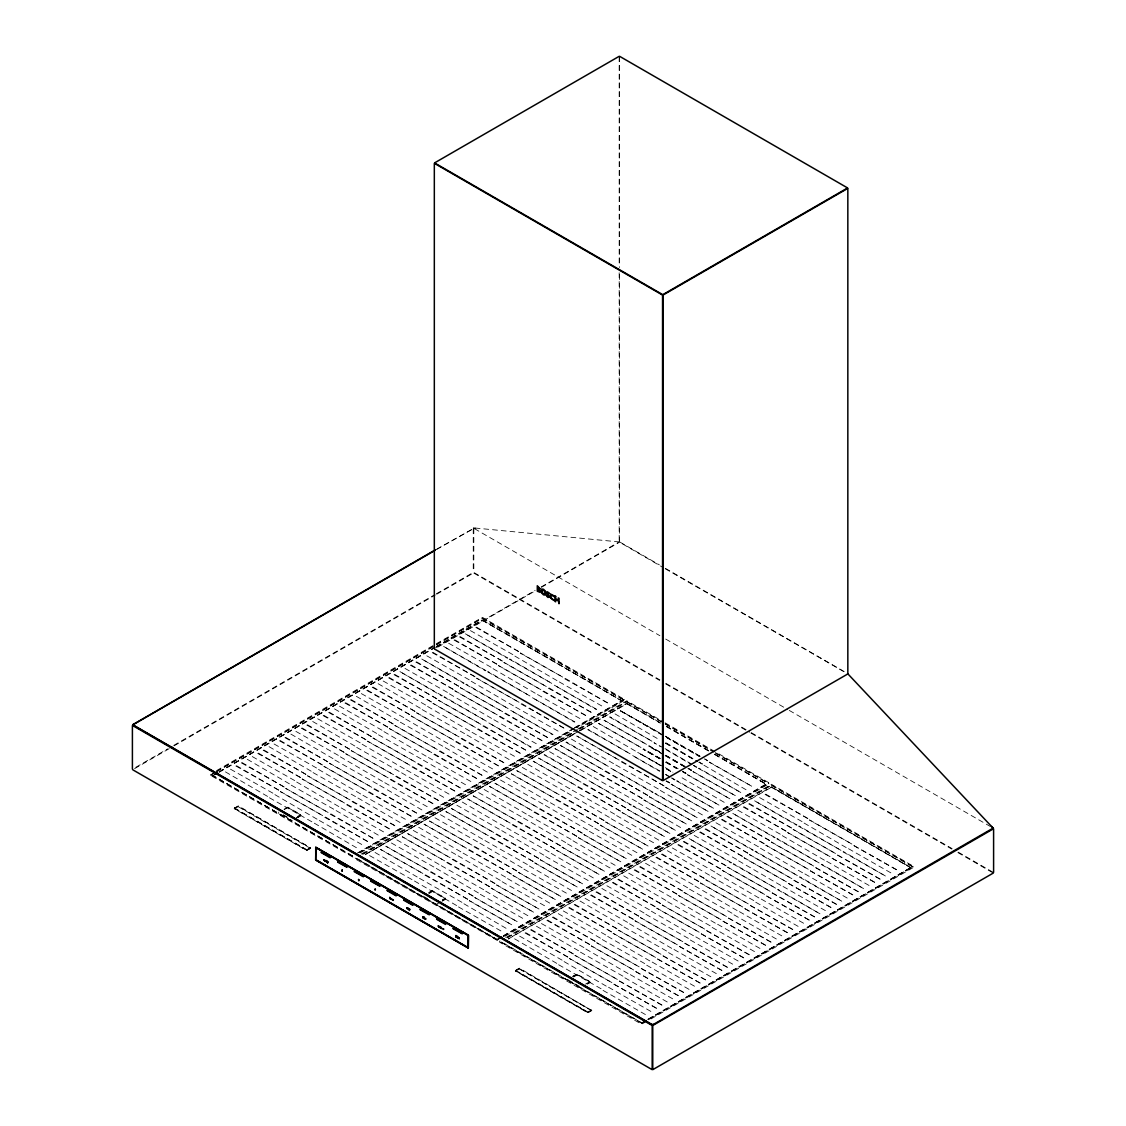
<?xml version="1.0" encoding="UTF-8"?>
<svg xmlns="http://www.w3.org/2000/svg" width="1126" height="1126" viewBox="0 0 1126 1126"><rect width="100%" height="100%" fill="white"/><g stroke="black" fill="none" stroke-linecap="round" stroke-linejoin="round"><path stroke-width="0.75" stroke-dasharray="5 3.75" d="M352.888 857.125L210.492 775.335L210.646 774.012M278.699 813.465L278.699 812.057M297.658 817.687L300.642 815.97L300.642 814.562L287.82 807.159L284.188 808.89M497.495 940.604L355.084 858.828L355.239 857.491M442.265 901.166L445.249 899.449L445.249 898.041L432.426 890.652L428.795 892.369M646.634 1021.465L641.496 1024.181L499.536 942.152L499.691 941.069L504.392 938.352M567.898 980.422L567.574 979.592M589.602 983.068L589.841 981.534L577.033 974.131L572.261 976.509M310.494 847.54L310.494 848.469L306.596 850.468L234.433 808.806L234.433 807.863M515.314 970.542L519.424 968.163L591.741 1010.599L587.702 1012.767L515.384 970.936L519.044 968.388M503.294 936.213L766.299 784.372L714.743 754.124M621.707 700.879L482.308 619.933L436.395 646.423M910.906 867.85L771.296 786.905L508.262 938.859M234.208 808.243L238.318 805.864L310.706 847.92M300.966 815.407L296.602 818.011M310.706 848.103L306.976 850.257M445.572 898.886L442.588 900.716M590.165 982.365L587.181 984.194M591.812 1010.388L588.082 1012.541M436.86 549.108L474.525 527.967L619.103 541.916L663.707 567.87M436.424 549.544L473.919 528.347L659.892 635.711M135.824 767.27L167.704 748.86M173.784 745.356L434.903 594.598M436.424 593.726L472.85 572.698M134.599 768.636L172.545 746.735M174.066 745.848L435.185 595.105M436.705 594.218L473.145 573.19M216.544 770.606L435.002 644.48M436.353 643.706L482.421 617.358L624.381 699.387L624.226 700.456L577.075 727.692M210.492 774.899L215.038 772.281M216.544 771.409L434.833 645.381M436.353 644.508L481.829 618.244M210.646 775.181L215.193 772.563M216.713 771.676L435.002 645.648M436.508 644.776L481.984 618.526M217.656 772.619L212.941 775.673L217.656 773.041M219.063 771.887L434.988 647.14M213.011 775.547L217.571 772.915M219.091 772.028L434.903 647.436M436.424 646.563L482.125 620.046M219.176 772.169L434.988 647.577M436.508 646.69L482.097 620.37M436.156 647.577L535.131 590.432M541.212 586.913L618.864 542.085M437.901 647.084L535.343 590.812M541.437 587.308L619.089 542.465M225.425 771.873L267.777 796.532M230.45 769.171L273.238 793.38M235.897 766.032L278.685 790.03M241.358 762.879L284.146 786.877M247.241 759.276L289.593 783.935M252.266 756.573L295.054 780.782M257.713 753.435L300.501 777.433M263.174 750.282L305.962 774.294M269.058 746.679L311.423 771.338M274.082 743.99L316.87 768.185M279.529 740.838L322.332 764.835M284.991 737.685L327.779 761.697M290.874 734.082L333.24 758.741M295.899 731.393L338.687 755.588M301.346 728.24L344.148 752.238M306.807 725.088L349.595 749.1M312.69 721.485L355.056 746.144M317.715 718.796L360.503 742.991M323.162 715.643L365.964 739.655M328.623 712.491L371.411 736.503M334.506 708.901L376.872 733.547M339.531 706.199L382.319 730.408M344.978 703.046L387.78 727.058M350.439 699.893L393.227 723.905M356.323 696.304L398.688 720.95M361.347 693.602L404.135 717.811M366.795 690.449L409.597 714.461M372.256 687.31L415.044 711.308M378.139 683.707L420.505 708.367M383.164 681.005L425.952 705.214M388.611 677.852L431.413 701.864M394.072 674.713L436.86 698.711M442.321 695.769L399.519 671.363L441.885 696.009M404.98 668.408L447.768 692.617M410.427 665.255L453.229 689.267M415.888 662.116L458.676 686.114M464.137 683.172L421.335 658.766L463.701 683.426M426.796 655.811L469.584 680.02M432.243 652.672L475.045 676.67M485.953 670.575L443.151 646.169L485.517 670.829M448.612 643.213L491.4 667.422M454.06 640.075L496.862 664.073M459.521 636.922L502.309 660.92M507.77 657.978L464.968 633.572L507.333 658.231M470.429 630.616L513.217 654.825M475.876 627.478L518.678 651.475M234.433 808.369L237.727 806.469M234.588 808.637L237.882 806.737M269.438 797.785L312.226 821.994M274.885 794.632L317.25 819.292M280.346 791.479L323.134 815.886L280.346 791.691M285.793 788.341L328.581 812.747L285.793 788.538M291.254 785.188L334.042 809.397M296.701 782.035L339.067 806.695M302.162 778.882L344.95 803.288L302.162 779.093M307.609 775.744L350.397 800.15L307.609 775.941M313.07 772.591L355.858 796.8M318.517 769.438L360.883 794.097M323.978 766.299L366.766 790.691L323.978 766.496M329.425 763.147L372.213 787.553L329.425 763.344M334.886 759.994L377.674 784.203M340.334 756.841L382.699 781.5M345.795 753.702L388.583 778.108L345.795 753.899M351.242 750.549L394.03 774.955L351.242 750.746M356.703 747.397L399.491 771.606M362.15 744.244L404.515 768.903M367.611 741.105L410.399 765.511L367.611 741.302M373.058 737.952L415.86 762.358L373.058 738.149M378.519 734.799L421.307 759.008M383.966 731.661L426.332 756.306M389.427 728.508L432.215 752.914L389.427 728.705M394.874 725.355L437.676 749.761L394.874 725.552M400.335 722.202L443.123 746.411M405.782 719.064L448.148 743.709M411.243 715.911L454.031 740.317L411.243 716.108M416.69 712.758L459.492 737.164L416.69 712.955M422.151 709.605L464.939 733.814M427.599 706.466L469.964 731.126M433.06 703.314L475.848 727.72L433.06 703.511M438.507 700.161L481.309 724.567L438.507 700.372M443.968 697.022L486.756 721.428L444.404 696.769M449.415 693.869L491.78 718.529M454.876 690.717L497.664 715.123L454.876 690.914M460.323 687.564L503.125 711.97L460.323 687.775M465.784 684.425L508.572 708.831L466.22 684.172M471.231 681.272L513.597 705.932M476.692 678.119L519.48 702.525L476.692 678.316M487.6 671.828L530.388 696.234L488.037 671.575M493.047 668.675L535.413 693.335M498.508 665.522L541.296 689.928L498.508 665.733M503.955 662.384L546.757 686.79L503.955 662.581M509.416 659.231L552.204 683.637L509.853 658.977M514.864 656.078L557.229 680.737M520.325 652.925L563.113 677.331L520.325 653.136M284.104 809.214L287.257 807.483M284.188 809.636L286.933 808.046M297.658 816.392L300.403 814.802M296.518 817.589L300.642 815.21M292.408 820.727L291.507 820.854M314.309 823.19L356.661 847.85M319.32 820.488L362.122 844.697M324.781 817.335L367.569 841.347M330.242 814.197L373.03 838.194M336.125 810.593L378.477 835.253M341.15 807.891L383.938 832.1M346.597 804.752L389.385 828.75M352.058 801.599L394.846 825.597M357.941 797.996L400.293 822.656M362.966 795.294L405.754 819.503M368.413 792.155L411.201 816.153M373.874 789.002L416.662 813M379.758 785.399L422.109 810.058M384.782 782.711L427.57 806.906M390.229 779.558L433.017 803.556M395.69 776.405L438.478 800.417M401.574 772.802L443.925 797.461M406.599 770.114L449.387 794.309M412.046 766.961L454.834 790.959M417.507 763.808L460.295 787.82M423.39 760.205L465.742 784.864M428.415 757.517L471.203 781.711M433.862 754.364L476.65 778.362M439.323 751.211L482.111 775.223M445.206 747.622L487.558 772.267M450.231 744.919L493.019 769.128M455.678 741.767L498.466 765.779M461.139 738.614L503.927 762.626M467.023 735.025L509.374 759.67M472.047 732.322L514.835 756.531M477.494 729.169L520.296 753.181M482.955 726.017L525.743 750.029M531.205 747.073L488.402 722.681L530.768 747.326M493.864 719.725L536.652 743.934M499.311 716.572L542.113 740.584M504.772 713.434L547.56 737.431M553.021 734.49L510.219 710.084L552.585 734.729M515.68 707.128L558.468 731.337M521.127 703.975L563.929 727.987M574.837 721.893L532.035 697.487L574.401 722.132M537.496 694.531L580.284 718.74M542.943 691.378L585.745 715.39M548.404 688.239L591.192 712.237M596.653 709.296L553.851 684.889L596.217 709.549M559.312 681.934L602.1 706.143M564.759 678.795L607.561 702.793M307.032 849.595L310.326 847.695M307.187 849.877L310.494 847.977L238.473 806.469M357.181 853.17L573.064 728.705M574.513 727.692L621.805 700.597L482.28 620.046M358.701 852.72L573.092 728.846M574.584 728.086L624.071 699.387M358.955 852.818L574.204 728.536M575.724 727.663L624.226 699.668M360.306 852.832L571.178 731.098M361.15 854.085L576.568 729.718M577.919 728.93L626.802 700.794L663.735 722.033M362.671 854.015L577.919 729.732M579.44 728.86L626.436 701.737M362.825 854.296L573.528 732.646M579.594 729.141L626.591 702.005M365.218 854.395L578.06 731.506M579.51 730.675L626.802 703.398L660.3 722.695M577.962 731.661L365.218 854.634L575.02 733.688M579.51 730.915L626.732 703.525M581.1 730.183L626.703 703.863M369.595 855.605L412.383 879.814M375.042 852.466L417.408 877.112M380.504 849.314L423.292 873.72L380.504 849.511M385.951 846.161L428.753 870.567L385.951 846.358M391.412 843.008L434.2 867.217M396.859 839.869L439.224 864.515M402.32 836.717L445.108 861.123L402.32 836.914M407.767 833.564L450.569 857.97L407.767 833.761M413.228 830.411L456.016 854.62M418.675 827.272L461.041 851.918M424.136 824.119L466.924 848.525L424.136 824.316M429.583 820.967L472.385 845.373L429.583 821.178M435.044 817.828L477.832 842.023M440.491 814.675L482.857 839.334M445.952 811.522L488.74 835.928L445.952 811.719M451.399 808.369L494.201 832.776L451.399 808.581M456.86 805.231L499.648 829.426M462.307 802.078L504.673 826.737M467.769 798.925L510.557 823.331L467.769 799.122M473.216 795.786L516.018 820.178L473.216 795.983M478.677 792.634L521.465 816.829M484.124 789.481L526.489 814.14M489.585 786.328L532.373 810.734L489.585 786.539M495.032 783.189L537.834 807.595L495.032 783.386M500.493 780.037L543.281 804.245M505.94 776.884L548.306 801.543M511.401 773.731L554.189 798.137L511.401 773.942M516.848 770.592L559.65 794.998L516.848 770.789M522.309 767.439L565.097 791.648M527.756 764.287L570.122 788.946M533.217 761.148L576.005 785.54L533.217 761.345M538.664 757.995L581.466 782.401L538.664 758.192M544.125 754.842L586.913 779.248L544.562 754.589M549.572 751.689L591.938 776.349M555.034 748.551L597.822 772.957L555.034 748.748M560.481 745.398L603.283 769.804L560.481 745.595M565.942 742.245L608.73 766.651L566.378 741.992M571.403 739.092L613.754 763.752M576.85 735.954L619.638 760.36L576.85 736.151M587.758 729.648L630.546 754.054L588.194 729.395M593.219 726.509L635.571 751.155M598.666 723.356L641.454 747.763L598.666 723.554M604.127 720.204L646.915 744.61L604.127 720.401M609.574 717.051L652.362 741.457L610.01 716.812M615.035 713.912L657.387 738.557M662.848 735.419L620.482 710.759L663.27 734.968M620.482 710.956L660.244 733.42M414.467 881.011L456.818 905.67M419.491 878.322L462.279 902.517M424.938 875.169L467.726 899.167M430.399 872.017L473.187 896.029M436.283 868.428L478.634 893.073M441.308 865.725L484.096 889.934M446.755 862.572L489.557 886.584M452.216 859.419L495.004 883.431M458.099 855.83L500.465 880.476M463.124 853.128L505.912 877.337M468.571 849.975L511.373 873.987M474.032 846.822L516.82 870.834M479.915 843.233L522.281 867.879M484.94 840.531L527.728 864.74M490.387 837.378L533.189 861.39M495.848 834.239L538.636 858.237M501.732 830.636L544.097 855.296M506.756 827.934L549.544 852.143M512.203 824.781L555.005 848.793M517.664 821.642L560.452 845.64M523.548 818.039L565.914 842.698M528.573 815.337L571.361 839.546M534.02 812.184L576.822 836.196M539.481 809.045L582.269 833.043M545.364 805.442L587.73 830.101M550.389 802.739L593.177 826.948M555.836 799.601L598.638 823.599M561.297 796.448L604.085 820.446M567.18 792.845L609.546 817.504M572.205 790.142L614.993 814.351M577.652 787.004L620.454 811.002M583.113 783.851L625.901 807.849M631.362 804.907L588.56 780.501L630.926 805.16M594.021 777.559L636.809 801.754M599.468 774.407L642.27 798.404M604.929 771.254L647.717 795.266M653.179 792.31L610.376 767.904L652.742 792.563M615.838 764.962L658.626 789.157M621.285 761.809L664.087 785.807M659.864 770.986L632.193 755.307L659.428 771.226M660.343 765.469L637.654 752.365L663.805 766.961M659.752 758.825L643.101 749.212L660.188 758.375M663.693 754.8L648.562 746.059L659.583 751.732M663.524 747.903L654.009 742.71L660.061 746.411M428.696 892.693L431.863 890.976M428.795 893.115L431.54 891.539M429.034 893.537L431.779 891.947M442.265 899.871L445.009 898.281M442.49 900.279L445.249 898.703M441.125 901.827L436.114 904.347M666.071 781.163L669.534 782.866L666.071 781.374M682.44 771.718L685.903 773.421L682.44 771.915M687.887 768.565L691.35 770.268L687.887 768.777M698.796 762.274L702.258 763.977L698.796 762.471M707.719 760.627L704.693 758.868M674.558 779.966L671.532 778.024M696.375 767.369L693.349 765.427M458.479 906.923L501.267 931.132M463.926 903.77L506.292 928.429M469.387 900.631L512.175 925.037L469.387 900.828M474.834 897.478L517.622 921.884L474.834 897.675M480.295 894.325L523.083 918.534M485.742 891.173L528.108 915.832M491.203 888.034L533.991 912.44L491.203 888.231M496.65 884.881L539.438 909.287L496.65 885.078M502.112 881.728L544.9 905.937M507.559 878.59L549.924 903.235M513.02 875.437L555.808 899.843L513.02 875.634M518.467 872.284L561.255 896.69L518.467 872.481M523.928 869.131L566.716 893.34M529.375 865.993L571.741 890.638M534.836 862.84L577.624 887.246L534.836 863.037M540.283 859.687L583.071 884.093L540.283 859.884M545.744 856.548L588.532 880.743M551.191 853.395L593.557 878.055M556.652 850.243L599.44 874.649L556.652 850.44M562.099 847.09L604.901 871.496L562.099 847.301M567.56 843.951L610.348 868.146M573.007 840.798L615.373 865.458M578.468 837.645L621.256 862.052L578.468 837.843M583.915 834.493L626.718 858.899L583.915 834.704M589.377 831.354L632.165 855.549M594.824 828.201L637.189 852.861M600.285 825.048L643.073 849.454L600.285 825.245M605.732 821.91L648.534 846.302L605.732 822.107M611.193 818.757L653.981 842.966M616.64 815.604L659.006 840.263M622.101 812.451L664.889 836.857L622.101 812.662M627.548 809.312L670.35 833.719L627.548 809.51M633.009 806.16L675.797 830.566L633.445 805.906M638.456 803.007L680.822 827.666M643.917 799.854L686.705 824.26L643.917 800.065M649.364 796.715L692.166 821.121L649.364 796.912M654.825 793.563L697.613 817.969L655.262 793.309M660.272 790.41L702.638 815.069M665.733 787.271L708.521 811.677L665.733 787.468M671.18 784.118L713.983 808.524L671.18 784.315M676.642 780.965L719.43 805.372L677.078 780.712M682.089 777.813L724.454 802.472M687.55 774.674L730.338 799.08L687.55 774.871M692.997 771.521L735.799 795.927L692.997 771.718M698.458 768.368L741.246 792.774L698.894 768.115M703.905 765.216L746.271 789.875M709.366 762.077L752.154 786.483L709.366 762.274M497.228 939.281L501.774 936.649M503.294 935.776L766.215 783.977M501.858 936.79L497.002 939.717L355.084 858.026M503.392 936.03L768.678 782.866M497.228 939.717L501.858 937.043M497.495 939.802L502.041 937.184M503.547 936.311L768.833 783.147M504.912 936.325L768.988 783.78L768.833 782.711L716.882 752.717M505.757 937.578L771.409 784.273L913.58 866.358L913.439 867.428L648.154 1020.592M507.263 937.494L771.028 785.216M507.432 937.775L771.183 785.498M508.29 939L771.296 787.341M514.624 938.845L556.99 963.504M519.649 936.142L562.437 960.351M525.096 932.99L567.898 957.001M530.557 929.851L573.345 953.849M536.44 926.248L578.806 950.907M541.465 923.545L584.253 947.754M546.912 920.406L589.714 944.404M552.373 917.254L595.161 941.252M558.257 913.65L600.622 938.31M563.281 910.948L606.07 935.157M568.729 907.809L611.531 931.807M574.19 904.657L616.978 928.654M580.073 901.053L622.439 925.713M585.098 898.351L627.886 922.56M590.545 895.212L633.347 919.21M596.006 892.059L638.794 916.071M601.889 888.456L644.255 913.116M606.914 885.768L649.702 909.963M612.361 882.615L655.163 906.613M617.822 879.462L660.61 903.474M623.705 875.859L666.071 900.518M628.73 873.171L671.518 897.366M634.177 870.018L676.979 894.016M639.638 866.865L682.426 890.877M645.522 863.262L687.887 887.921M650.546 860.574L693.335 884.769M656.008 857.421L698.796 881.433M661.455 854.268L704.243 878.28M667.338 850.679L709.704 875.324M672.363 847.977L715.151 872.186M677.824 844.824L720.612 868.836M683.271 841.671L726.059 865.683M731.52 862.727L688.732 838.321L731.084 862.98M694.179 835.379L736.967 859.588M699.64 832.227L742.428 856.239M705.087 829.088L747.875 853.086M753.336 850.144L710.548 825.738L752.9 850.383M715.995 822.782L758.783 846.991M721.456 819.629L764.244 843.641M726.903 816.491L769.691 840.489M775.152 837.547L732.364 813.141L774.716 837.786M737.812 810.185L780.6 834.394M743.273 807.032L786.061 831.044M748.72 803.894L791.508 827.892M796.969 824.95L754.181 800.544L796.532 825.203M759.628 797.588L802.416 821.797M765.089 794.449L807.877 818.447M518.833 968.754L515.539 970.654L587.547 1012.175M515.694 970.936L518.987 969.036M558.637 964.757L601.425 988.952M564.084 961.604L606.45 986.263M569.545 958.451L612.333 982.857L569.545 958.648M574.992 955.298L617.794 979.704L574.992 955.51M580.453 952.16L623.241 976.355M585.9 949.007L628.266 973.666M591.361 945.854L634.149 970.26L591.361 946.051M596.808 942.715L639.61 967.107L596.808 942.912M602.269 939.563L645.057 963.772M607.716 936.41L650.082 961.069M613.177 933.257L655.965 957.663L613.177 933.468M618.624 930.118L661.426 954.524L618.624 930.315M624.085 926.965L666.874 951.174M629.533 923.813L671.898 948.472M634.994 920.66L677.782 945.066L634.994 920.871M640.441 917.521L683.243 941.927L640.441 917.718M645.902 914.368L688.69 938.577M651.349 911.215L693.715 935.875M656.81 908.077L699.598 932.469L656.81 908.274M662.257 904.924L705.059 929.33L662.257 905.121M667.718 901.771L710.506 925.98M673.165 898.618L715.531 923.278M678.626 895.48L721.414 919.886L678.626 895.677M684.073 892.327L726.875 916.733L684.073 892.524M689.534 889.174L732.322 913.383M694.981 886.021L737.347 910.681M700.442 882.883L743.23 907.289L700.442 883.08M705.889 879.73L748.691 904.136L705.889 879.927M711.351 876.577L754.138 900.786M716.798 873.438L759.163 898.084M722.259 870.285L765.047 894.691L722.259 870.482M727.706 867.133L770.508 891.539L727.706 867.33M733.167 863.98L775.955 888.386L733.603 863.741M738.614 860.841L780.98 885.486M744.075 857.688L786.863 882.094L744.075 857.885M749.536 854.535L792.324 878.942L749.536 854.733M754.983 851.383L797.771 875.789L755.419 851.143M760.444 848.244L802.796 872.903M765.891 845.091L808.679 869.497L765.891 845.288M771.352 841.938L814.14 866.344L771.352 842.149M776.799 838.8L819.587 863.206L777.236 838.546M782.26 835.647L824.612 860.306M787.707 832.494L830.495 856.9L787.707 832.691M793.168 829.341L835.956 853.747L793.168 829.552M798.615 826.202L841.403 850.609L799.052 825.949M804.077 823.05L846.428 847.709M809.524 819.897L852.312 844.303L809.524 820.094M573.303 976.186L576.456 974.454M573.387 976.608L576.132 975.017M573.627 977.016L576.371 975.426M585.492 984.152L589.602 981.773M587.096 983.772L589.841 982.182M603.072 990.416L645.86 1014.808M608.533 987.263L651.321 1011.669M613.98 984.11L656.768 1008.319M619.441 980.957L662.229 1005.166M624.888 977.818L667.69 1002.224M630.349 974.666L673.137 999.072M635.796 971.513L678.598 995.722M641.257 968.36L684.045 992.569M646.704 965.221L689.506 989.627M652.165 962.068L694.953 986.475M657.612 958.916L700.414 983.125M663.073 955.777L705.861 979.972M668.52 952.624L711.322 977.03M673.981 949.471L716.769 973.877M679.428 946.319L722.23 970.528M684.889 943.18L727.678 967.375M690.337 940.027L733.139 964.433M695.798 936.874L738.586 961.28M701.245 933.721L744.047 957.93M706.706 930.583L749.494 954.778M712.153 927.43L754.955 951.836M717.614 924.277L760.402 948.683M723.061 921.138L765.863 945.333M728.522 917.986L771.31 942.195M733.969 914.833L776.771 939.239M739.43 911.68L782.218 936.086M744.877 908.541L787.679 932.736M750.338 905.388L793.126 929.597M755.785 902.236L798.587 926.642M761.246 899.083L804.034 923.489M766.693 895.944L809.495 920.139M772.154 892.791L814.942 917M777.602 889.639L820.404 914.045L778.038 889.399M783.063 886.5L825.851 910.906M788.51 883.347L831.312 907.556M793.971 880.194L836.759 904.403M799.418 877.041L842.22 901.447L799.854 876.802M804.879 873.903L847.667 898.309M810.326 870.75L853.128 894.959M815.787 867.597L858.575 891.806M821.234 864.458L864.036 888.85L821.67 864.205M826.695 861.306L869.483 885.712M832.142 858.153L874.944 882.362M837.603 855L880.391 879.209M843.05 851.861L885.852 876.267L843.487 851.608M848.511 848.708L891.299 873.114M853.972 845.556L896.76 869.765M613.98 984.307L656.768 1008.516M619.441 981.168L662.229 1005.363M635.796 971.71L678.598 995.919M641.257 968.571L684.045 992.766M657.612 959.127L700.414 983.322M663.073 955.974L705.861 980.169M679.428 946.53L722.23 970.725M684.889 943.377L727.678 967.586M701.245 933.933L744.047 958.127M706.706 930.78L749.494 954.989M723.061 921.335L765.863 945.544M728.522 918.183L771.31 942.392M744.877 908.738L787.679 932.947M750.338 905.585L793.126 929.794M766.693 896.141L809.495 920.35M772.154 892.988L814.942 917.197M788.51 883.544L831.312 907.753M793.971 880.391L836.759 904.6M810.326 870.947L853.128 895.156M815.787 867.794L858.575 892.003M832.142 858.35L874.944 882.559M837.603 855.211L880.391 879.406M853.972 845.753L896.76 869.962M588.138 1011.894L591.432 1009.994M588.293 1012.175L591.6 1010.261M641.82 1022.774L646.38 1020.142M647.9 1019.255L910.821 867.456L771.521 786.905M641.904 1022.901L646.465 1020.269M647.985 1019.396L910.906 867.597M649.42 1018.819L913.27 866.358M642.087 1023.295L646.634 1020.663M648.154 1019.79L913.439 866.626M352.593 856.126L210.492 774.533M641.933 1023.041L499.691 941.505M475.651 528.207L473.286 527.995L475.707 528.544M641.609 1023.196L499.845 941.237M626.886 703.525L660.3 722.948M287.735 807.483L300.966 815.125M352.438 856.126L210.646 774.266M432.342 890.976L445.572 898.604M306.652 850.257L234.208 808.426M496.89 939.563L355.239 857.745M576.934 974.454L590.165 982.097M587.758 1012.541L515.314 970.725M619.919 542.085L659.372 564.858M665.438 568.363L846.02 672.616M665.227 568.757L848.089 674.108M665.691 639.061L787.736 709.521M789.256 710.407L991.401 827.103M474.201 572.698L659.892 679.893M665.973 683.412L749.691 731.745M751.211 732.618L952.117 848.61M958.198 852.129L993.202 872.34M473.919 573.19L659.597 680.385M665.691 683.904L749.395 732.238M750.915 733.11L951.822 849.103M957.916 852.621L992.921 872.833M665.1 722.822L715.517 751.929M482.575 618.244L624.226 700.034M627.182 701.737L663.735 722.836M665.255 723.722L713.997 751.858M715.517 752.731L768.833 783.513M771.789 785.216L913.439 866.992M482.421 618.526L624.071 700.302M627.027 702.005L663.58 723.117M665.1 723.99L713.842 752.126M715.362 753.012L768.678 783.795M771.62 785.498L913.27 867.273M666.282 726.157L708.761 750.676M666.395 726.312L708.761 750.929M714.841 754.279L766.412 784.175M482.308 620.37L621.622 700.794M626.915 703.863L660.23 723.089M666.282 726.58L708.676 751.07M714.743 754.561L766.215 784.287M771.521 787.341L910.821 867.766M665.353 736.165L703.173 757.995M518.678 651.673L476.312 627.027M607.561 702.99L565.196 678.345M665.353 736.362L703.173 758.206M704.693 759.079L707.719 760.824M807.877 818.644L765.511 793.999M620.482 710.759L662.848 735.208M666.437 737.291L699.725 756.503M666.437 737.488L699.725 756.7M665.959 742.808L697.726 761.345M699.232 762.02L702.258 763.977M665.522 743.061L697.29 761.401M665.522 743.259L697.29 761.598M665.044 748.579L692.265 764.498M693.785 765.37L696.811 767.116M666.113 749.705L691.843 764.751M665.635 755.222L686.818 767.453M688.324 768.326L691.35 770.071M502.309 661.131L459.957 636.471M591.192 712.434L548.841 687.789M659.583 751.929L648.998 745.609M665.635 755.419L686.818 767.65M688.324 768.523L691.35 770.268M791.508 828.089L749.156 803.443M663.693 754.603L648.562 746.059M665.199 755.476L686.381 767.693M665.199 755.673L686.381 767.904M666.24 761.866L681.357 770.592M682.877 771.465L685.903 773.21M496.862 664.27L454.496 639.624M585.745 715.587L543.379 690.928M660.188 758.572L643.537 748.762M666.24 762.063L676.825 768.171M682.877 771.676L685.903 773.421M786.061 831.241L743.695 806.582M659.752 758.614L643.101 749.212M665.804 762.119L676.388 768.228M665.804 762.316L676.388 768.425M665.311 767.636L672.884 772.197M660.343 765.258L637.654 752.365M666.395 768.748L672.447 772.253M666.395 768.959L672.447 772.45M665.916 774.477L670.449 777.095M671.969 777.967L674.995 779.713M665.48 774.519L670.012 777.348M666.508 780.923L669.534 782.669M666.508 781.12L669.534 782.866M769.691 840.686L727.34 816.04M475.045 676.867L432.68 652.221M563.929 728.184L521.563 703.525M664.087 786.018L621.721 761.359M764.244 843.838L721.879 819.179M458.676 686.311L416.324 661.666M547.56 737.629L505.208 712.983M647.717 795.463L605.366 770.803M747.875 853.283L705.523 828.637M453.229 689.464L410.863 664.804M542.113 740.781L499.747 716.122M642.27 798.601L599.905 773.956M742.428 856.436L700.062 831.776M436.86 698.908L394.508 674.263M525.743 750.226L483.392 725.566M625.901 808.06L583.549 783.4M726.059 865.88L683.707 841.221M431.413 702.061L389.047 677.402M520.296 753.378L477.931 728.719M620.454 811.199L578.088 786.553M720.612 869.033L678.246 844.373M415.044 711.505L372.692 686.86M503.927 762.823L461.576 738.163M604.085 820.657L561.733 795.998M704.243 878.477L661.891 853.818M409.597 714.658L367.231 689.999M498.466 765.976L456.114 741.316M598.638 823.796L556.272 799.15M698.796 881.63L656.43 856.97M393.227 724.102L350.876 699.443M482.111 775.42L439.745 750.76M582.269 833.24L539.917 808.595M682.426 891.074L640.075 866.415M387.78 727.255L345.415 702.596M476.65 778.573L434.298 753.913M576.822 836.393L534.456 811.733M676.979 894.227L634.614 869.568M371.411 736.7L329.059 712.04M460.295 788.017L417.929 763.358M560.452 845.837L518.101 821.192M660.61 903.671L618.258 879.012M365.964 739.852L323.598 715.193M454.834 791.17L412.482 766.51M555.005 848.99L512.64 824.331M655.163 906.824L612.797 882.165M349.595 749.297L307.243 724.637M438.478 800.614L396.113 775.955M538.636 858.434L496.285 833.789M638.794 916.268L596.442 891.609M344.148 752.45L301.782 727.79M433.017 803.767L390.666 779.108M533.189 861.587L490.823 836.928M633.347 919.407L590.981 894.762M327.779 761.894L285.427 737.234M416.662 813.211L374.296 788.552M516.82 871.031L474.468 846.372M616.978 928.866L574.626 904.206M322.332 765.047L279.966 740.387M411.201 816.35L368.849 791.705M511.373 874.184L469.007 849.525M611.531 932.004L569.165 907.359M305.962 774.491L263.611 749.832M394.846 825.808L352.48 801.149M495.004 883.628L452.652 858.969M595.161 941.463L552.81 916.803M300.501 777.63L258.15 752.984M389.385 828.947L347.033 804.302M489.557 886.781L447.191 862.122M589.714 944.601L547.349 919.956M284.146 787.088L241.794 762.429M373.03 838.391L330.664 813.746M473.187 896.226L430.836 871.566M573.345 954.046L530.993 929.4M278.685 790.227L236.333 765.581M367.569 841.544L325.217 816.885M467.726 899.378L425.375 874.719M567.898 957.199L525.532 932.539M283.119 814.717L287.313 817.138M282.893 815.125L291.268 819.967M423.292 896.197L427.486 898.618M567.898 979.676L579.074 986.137M352.41 855.802L212.983 775.645M357.702 858.857L497.002 939.281M503.815 943.208L641.609 1022.774M519.579 968.754L591.6 1010.332M238.318 806.737L310.326 848.314M519.424 969.036L591.432 1010.613M234.588 808.018L306.596 849.595M515.694 970.316L587.702 1011.894M234.433 808.299L306.441 849.877M619.624 56.68L619.624 267.495M619.624 274.519L619.624 541.564M619.173 56.68L619.173 265.736M619.173 272.759L619.173 541.564M473.821 528.741L473.821 572.022M473.244 528.741L473.244 572.022"/><path stroke-width="1.5" d="M652.179 1069.221L652.179 1025.941M652.756 1069.221L652.756 1025.941M652.855 1024.773L993.118 828.117L848.089 674.108M315.632 859.926L315.927 847.301L468.374 935.227L315.815 847.399M316.04 860.025L468.303 947.937L468.486 935.41M325.893 860.391L325.118 861.404M423.545 917.085L423.559 918.239M407.345 908.316L407.767 908.555M133.459 724.173L133.149 725.003L652.024 1024.576L653.277 1024.294M434.636 162.862L619.089 56.37M663.073 294.505L847.315 188.126M663.298 294.885L847.54 188.521M133.178 724.454L435.368 549.882M132.798 724.848L435.185 550.262M321.22 852.115L330.411 857.224M321.22 852.607L330.242 857.829M337.701 861.629L346.907 866.738M337.701 862.136L346.907 867.245M354.366 871.045L363.388 876.253M354.183 871.651L363.388 876.76M370.679 880.659L379.87 885.768M370.679 881.165L379.87 886.275M387.161 890.187L396.352 895.297M387.161 890.68L396.183 895.888M403.812 899.604L412.834 904.811M403.643 900.195L412.834 905.304M420.125 909.217L429.33 914.326M420.125 909.724L429.33 914.833M663.073 780.6L847.54 674.108M436.606 918.732L445.812 923.841M436.606 919.238L445.629 924.446M453.102 928.246L462.293 933.355M453.102 928.753L462.293 933.862M653.15 1025.265L993.202 828.933M652.855 1069.616L993.202 873.114M324.752 860.517L325.273 861.503M440.167 927.008L440.519 928.035M441.082 927.528L441.434 928.556M457.48 937.001L457.832 938.028M408.851 909.555L408.555 908.654L409.005 909.189M389.737 898.013L390.201 898.858L389.737 897.281M389.737 897.83L389.737 898.52M426.121 918.957L425.839 918.83M425.346 919.083L424.868 918.169L425.332 918.703M406.683 907.711L407.007 908.682L406.838 907.823M315.744 860.109L468.303 948.064M619.694 56.37L847.54 187.915M434.861 163.087L662.468 294.505M434.636 163.467L662.243 294.885M434.636 649.055L662.468 780.6M133.079 725.13L652.081 1024.773M132.798 725.623L651.799 1025.265M315.744 847.54L468.008 935.453M408.259 907.978L408.105 909.315M455.903 935.481L455.749 936.818M393.396 899.885C391.369 899.308 394.058 901.264 393.227 899.955M423.559 917.296L423.263 917.296M424.389 917.774L424.685 918.844L424.22 917.845M440.167 926.881L439.999 927.725M443.686 928.922C441.941 929.077 444.108 929.189 443.517 929.485M457.184 936.705C456.016 936.227 456.973 938.76 457.184 936.86M458.409 937.423L458.718 938.493L458.254 937.494M324.584 861.094L324.584 860.151L325.273 860.911M316.11 859.898L468.374 947.796M132.798 769.804L652.081 1069.616M991.739 826.47L993.104 828.173M441.941 928.415L442.363 928.528M468.374 935.453L468.275 947.951M315.744 859.898L315.716 847.428M993.596 828.835L993.596 872.439M847.836 188.436L847.836 673.573M663.003 295.406L663.003 780.29M662.552 295.406L662.552 780.29M468.106 935.636L468.106 947.951M434.326 163.397L434.326 648.534M132.404 725.524L132.404 769.128M327.061 861.306L327.202 862.615L327.145 861.207M327.525 861.559L327.652 862.868L327.525 861.559M422.982 916.677L423.123 917.986L422.982 916.677M358.744 879.828C359.095 882.967 358.152 877.801 358.744 879.828M375.394 889.357C375 892.017 374.634 887.541 375.394 889.357M540.114 588.757L539.396 589.517L540.17 592.375L537.285 591.192L537.285 585.731L540.114 588.757M438.267 925.91L438.816 927.008L438.267 925.91M324.246 860.419L323.669 859.743L324.246 860.419M392.158 899.632L391.581 898.956L392.158 899.632M439.661 927.05L439.07 926.374L439.661 927.05M326.836 861.925L326.09 861.137L326.836 861.925M391.313 899.139L390.567 898.365L391.313 899.139M546.068 593.529L545.392 595.105L543.506 594.866L541.662 592.952L541.676 589.025L543.52 589.264L545.378 591.164L546.068 593.529M542.211 589.813L542.211 592.797L544.843 594.317L544.843 591.333L542.211 589.813M539.833 591.094L537.961 590.883L537.961 589.165L539.833 591.094M549.347 596.752L548.01 597.456L546.687 596.189L546.687 595.204L548.714 596.47L547.053 591.699L549.15 592.895L549.15 593.782L547.292 592.783L549.347 596.752M550.628 594.176L550.501 597.962L554.161 600.538L551.135 597.962L550.6 596.161L551.135 594.964L554.119 596.667L554.119 595.823L550.628 594.176M539.41 588.419L537.961 588.462L537.961 586.829L539.41 588.419M459.352 938.648L458.873 937.733L459.352 938.648M409.78 909.329L409.16 908.978L409.371 910.54L409.78 909.329M555.681 596.344L554.991 595.95L554.991 601.425L555.681 601.819L555.681 599.44L558.327 600.96L559.017 603.733L559.017 598.272L558.327 597.878L558.327 600.257L555.681 598.722L555.681 596.344M342.22 869.849L342.22 871.285L342.22 869.849M423.953 917.043L423.953 918.478L423.953 917.043M457.466 936.382L457.466 937.817L457.466 936.382M327.807 862.009L326.92 861.503L327.807 862.178M441.068 927.402L441.068 928.345L441.068 927.402M456.297 936.199L456.297 937.142L456.297 936.199"/></g></svg>
